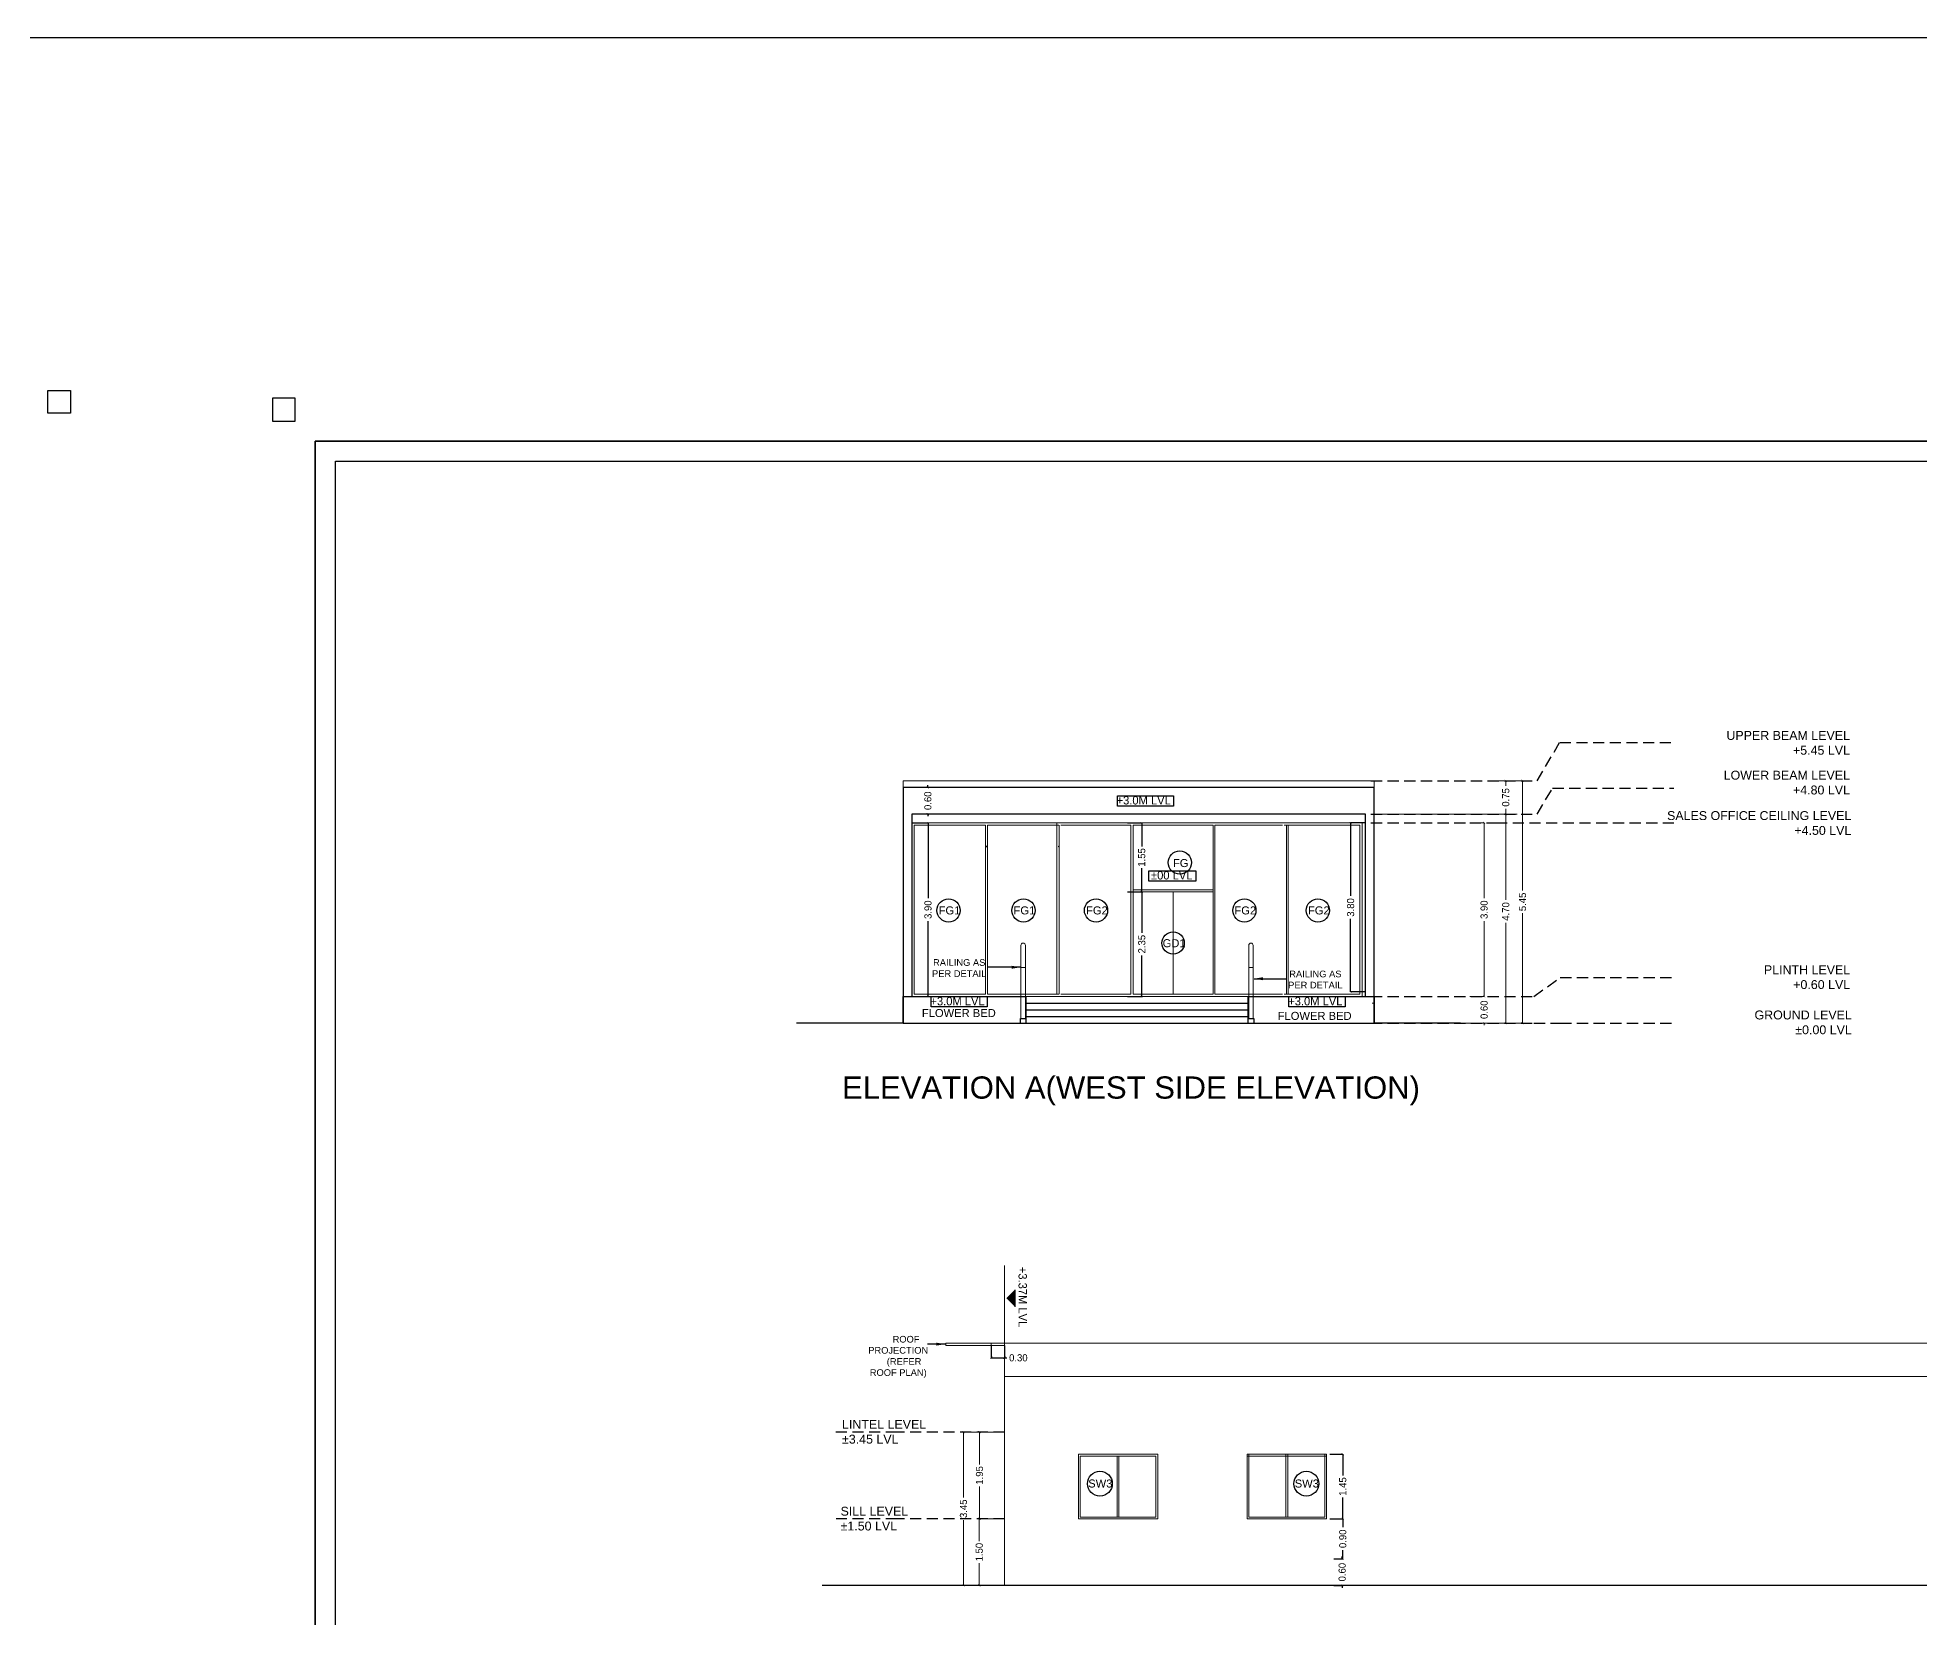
# Model space of a CAD drawing. Header units: metres. Extents: x 494 to 1845, y -666 to 1061.
# Drawn here: x 1658.75 to 1701.08, y 270.92 to 306.45 of the extents above; entities that cross this region are included whole.
import ezdxf

# ---------------------------------------------------------------- set-up
doc = ezdxf.new("R2010")
doc.units = ezdxf.units.M
doc.header["$MEASUREMENT"] = 0
doc.linetypes.add('1', pattern=[0])
doc.linetypes.add('HIDDEN', pattern=[0.375, 0.25, -0.125])
doc.layers.get('Defpoints').update_dxf_attribs({"color": 12})
for name, color, linetype, lineweight in [('ARCHITECTURAL COMMENTS', 2, 'Continuous', 30), ('DIMENSION', 8, 'Continuous', 5), ('VDA-ELEV LINES', 8, 'Continuous', 9), ('VDA-RAILING', 25, 'Continuous', 5), ('VDA-WALL', 250, 'Continuous', 25)]:
    doc.layers.add(name, color=color, linetype=linetype, lineweight=lineweight)
for name, color, linetype in [('COMMENT ML', 1, 'Continuous'), ('SHEET', 7, 'Continuous'), ('VDA DIMENSION', 8, 'Continuous'), ('VDA-DRIVEWAY', 250, '1'), ('VDA-TEXT', 250, '1')]:
    doc.layers.add(name, color=color, linetype=linetype)
doc.styles.add('PDF Century Gothic Bold', font='GOTHICB.TTF')
doc.styles.add('RS', font='GOTHIC.TTF')
doc.styles.get("Standard").update_dxf_attribs({"font": 'arial.ttf'})
doc.dimstyles.new('SMALL', dxfattribs={"dimtxt": 0.16, "dimasz": 0.05, "dimexe": 0, "dimexo": 0, "dimgap": 0.05, "dimtad": 0, "dimdec": 1, "dimzin": 0, "dimdsep": 46, "dimtxsty": 'RS', "dimblk": 'ARCHTICK', "dimcen": 2.5, "dimclrd": 256, "dimclre": 256, "dimclrt": 5, "dimadec": 0, "dimazin": 0, "dimtfac": 1, "dimtofl": 0, "dimtmove": 0, "dimatfit": 3, "dimldrblk": 'ARCHTICK', "dimfxl": 0, "dimtolj": 1, "dimtzin": 0, "dimarcsym": 0})
doc.dimstyles.new('SMALL-1', dxfattribs={"dimtxt": 0.16, "dimasz": 0.035, "dimexe": 0, "dimexo": 0.1, "dimgap": 0.05, "dimtad": 1, "dimzin": 0, "dimdsep": 46, "dimtxsty": 'RS', "dimblk": 'DOT', "dimcen": 2.5, "dimclrd": 256, "dimclre": 256, "dimclrt": 5, "dimadec": 0, "dimazin": 0, "dimtfac": 1, "dimtdec": 3, "dimtofl": 0, "dimtmove": 0, "dimatfit": 3, "dimfxl": 0, "dimtolj": 1, "dimtzin": 0, "dimarcsym": 0})

# ---------------------------------------------------------------- blocks, each defined once
blk = doc.blocks.new('DAFASDFDFA')
at = {"color": 255}
for points in [[(-103.699, 58.9), (-103.133, 58.9), (-103.133, 59.466), (-103.699, 59.466)], [(3.316, 58.9), (2.75, 58.9), (2.75, 59.466), (3.316, 59.466)]]:
    blk.add_lwpolyline(points, close=True, dxfattribs=at)
at = {"layer": 'SHEET'}
for points in [[(2.25, 58.4), (2.25, 0), (-102.633, 0), (-102.633, 58.4)], [(1.75, 57.9), (1.75, 0.5), (-102.133, 0.5), (-102.133, 57.9)]]:
    blk.add_lwpolyline(points, close=True, dxfattribs=at)
blk = doc.blocks.new('_ArchTick')
at = {"color": 0, "linetype": 'ByBlock', "const_width": 0.15}
blk.add_lwpolyline([(-0.5, -0.5), (0.5, 0.5)], dxfattribs=at)
blk = doc.blocks.new('*D213')
at = {"layer": 'Defpoints', "color": 0}
for p in [(1687.817, 274.591), (1688.106, 274.591), (1687.817, 273.141)]:
    blk.add_point(p, dxfattribs=at)
at = {"layer": 'VDA-ELEV LINES', "lineweight": -2}
for p, q in [((1687.817, 274.591), (1688.106, 274.591)), ((1688.106, 274.591), (1688.106, 274.111)), ((1688.106, 273.141), (1688.106, 273.621)), ((1687.817, 273.141), (1688.106, 273.141))]:
    blk.add_line(p, q, dxfattribs=at)
at = {"layer": 'VDA-ELEV LINES', "lineweight": -2, "xscale": 0.05, "yscale": 0.05, "zscale": 0.05}
for p, rotation in [((1688.106, 274.591), 90), ((1688.106, 273.141), 270)]:
    blk.add_blockref('_ArchTick', p, dxfattribs=dict(at, rotation=rotation))
at = {"layer": 'VDA-ELEV LINES', "color": 5, "insert": (1688.106, 273.866), "char_height": 0.16, "attachment_point": 5, "rotation": 90, "style": 'RS'}
blk.add_mtext('\\A1;1.45', dxfattribs=at)
blk = doc.blocks.new('_Dot')
at = {"color": 0, "linetype": 'ByBlock', "lineweight": -2}
blk.add_line((-0.5, 0), (-1, 0), dxfattribs=at)
at = {"color": 0, "linetype": 'ByBlock', "const_width": 0.5}
blk.add_lwpolyline([(-0.25, 0, 1), (0.25, 0, 1)], format="xyb", close=True, dxfattribs=at)
blk = doc.blocks.new('*D214')
at = {"layer": 'Defpoints', "color": 0}
for p in [(1680.2, 277.041), (1680.5, 277.041), (1680.5, 276.761)]:
    blk.add_point(p, dxfattribs=at)
at = {"layer": 'VDA DIMENSION', "lineweight": -2}
for p, q in [((1680.2, 277.041), (1680.2, 276.761)), ((1680.5, 277.041), (1680.5, 276.761)), ((1680.2, 276.761), (1680.5, 276.761)), ((1680.5, 276.761), (1680.55, 276.761))]:
    blk.add_line(p, q, dxfattribs=at)
at = {"layer": 'VDA DIMENSION', "lineweight": -2, "xscale": 0.05, "yscale": 0.05, "zscale": 0.05, "rotation": 180}
blk.add_blockref('_ArchTick', (1680.2, 276.761), dxfattribs=at)
at = {"layer": 'VDA DIMENSION', "lineweight": -2, "xscale": 0.05, "yscale": 0.05, "zscale": 0.05}
blk.add_blockref('_ArchTick', (1680.5, 276.761), dxfattribs=at)
at = {"layer": 'VDA DIMENSION', "color": 5, "insert": (1680.808, 276.761), "char_height": 0.16, "attachment_point": 5, "style": 'RS'}
blk.add_mtext('\\A1;0.30', dxfattribs=at)
blk = doc.blocks.new('*D195')
at = {"layer": 'Defpoints', "color": 0, "lineweight": 18, "transparency": 16777216}
for p in [(1435.146, 443.394), (1434.575, 441.894), (1435.146, 441.894, 0)]:
    blk.add_point(p, dxfattribs=at)
at = {"layer": 'DIMENSION', "lineweight": -2, "transparency": 16777216}
for p, q in [((1435.146, 443.394), (1434.575, 443.394)), ((1434.575, 443.394), (1434.575, 442.89)), ((1434.575, 441.894), (1434.575, 442.397)), ((1435.146, 441.894), (1434.575, 441.894))]:
    blk.add_line(p, q, dxfattribs=at)
at = {"layer": 'DIMENSION', "lineweight": -2, "transparency": 16777216, "xscale": 0.05, "yscale": 0.05, "zscale": 0.05}
for p, rotation in [((1434.575, 443.394), 90), ((1434.575, 441.894), 270)]:
    blk.add_blockref('_ArchTick', p, dxfattribs=dict(at, rotation=rotation))
at = {"layer": 'DIMENSION', "color": 5, "transparency": 16777216, "insert": (1434.575, 442.644), "char_height": 0.16, "attachment_point": 5, "rotation": 90, "style": 'RS'}
blk.add_mtext('\\A1;1.50', dxfattribs=at)
blk = doc.blocks.new('*D196')
at = {"layer": 'Defpoints', "color": 0, "lineweight": 18, "transparency": 16777216}
for p in [(1434.581, 445.344), (1435.146, 445.344), (1435.146, 443.394)]:
    blk.add_point(p, dxfattribs=at)
at = {"layer": 'DIMENSION', "lineweight": -2, "transparency": 16777216}
for p, q in [((1435.146, 445.344), (1434.581, 445.344)), ((1434.581, 445.344), (1434.581, 444.614)), ((1434.581, 443.394), (1434.581, 444.123)), ((1435.146, 443.394), (1434.581, 443.394))]:
    blk.add_line(p, q, dxfattribs=at)
at = {"layer": 'DIMENSION', "lineweight": -2, "transparency": 16777216, "xscale": 0.05, "yscale": 0.05, "zscale": 0.05}
for p, rotation in [((1434.581, 445.344), 90), ((1434.581, 443.394), 270)]:
    blk.add_blockref('_ArchTick', p, dxfattribs=dict(at, rotation=rotation))
at = {"layer": 'DIMENSION', "color": 5, "transparency": 16777216, "insert": (1434.581, 444.369), "char_height": 0.16, "attachment_point": 5, "rotation": 90, "style": 'RS'}
blk.add_mtext('\\A1;1.95', dxfattribs=at)
blk = doc.blocks.new('*D197')
at = {"layer": 'Defpoints', "color": 0, "lineweight": 18, "transparency": 16777216}
for p in [(1434.22, 445.344), (1435.146, 445.344), (1435.146, 441.894, 0)]:
    blk.add_point(p, dxfattribs=at)
at = {"layer": 'DIMENSION', "lineweight": -2, "transparency": 16777216}
for p, q in [((1435.146, 445.344), (1434.22, 445.344)), ((1434.22, 445.344), (1434.22, 443.876)), ((1434.22, 441.894), (1434.22, 443.362)), ((1435.146, 441.894), (1434.22, 441.894))]:
    blk.add_line(p, q, dxfattribs=at)
at = {"layer": 'DIMENSION', "lineweight": -2, "transparency": 16777216, "xscale": 0.05, "yscale": 0.05, "zscale": 0.05}
for p, rotation in [((1434.22, 445.344), 90), ((1434.22, 441.894), 270)]:
    blk.add_blockref('_ArchTick', p, dxfattribs=dict(at, rotation=rotation))
at = {"layer": 'DIMENSION', "color": 5, "transparency": 16777216, "insert": (1434.22, 443.619), "char_height": 0.16, "attachment_point": 5, "rotation": 90, "style": 'RS'}
blk.add_mtext('\\A1;3.45', dxfattribs=at)
blk = doc.blocks.new('*D215')
at = {"layer": 'Defpoints', "color": 0}
for p in [(1687.906, 273.141), (1688.106, 273.141), (1687.906, 272.241)]:
    blk.add_point(p, dxfattribs=at)
at = {"layer": 'VDA-ELEV LINES', "lineweight": -2}
for p, q in [((1687.906, 273.141), (1688.106, 273.141)), ((1688.106, 273.141), (1688.106, 272.95)), ((1687.906, 272.241), (1688.106, 272.241)), ((1688.106, 272.241), (1688.106, 272.432))]:
    blk.add_line(p, q, dxfattribs=at)
at = {"layer": 'VDA-ELEV LINES', "lineweight": -2, "xscale": 0.05, "yscale": 0.05, "zscale": 0.05}
for p, rotation in [((1688.106, 273.141), 90), ((1688.106, 272.241), 270)]:
    blk.add_blockref('_ArchTick', p, dxfattribs=dict(at, rotation=rotation))
at = {"layer": 'VDA-ELEV LINES', "color": 5, "insert": (1688.106, 272.691), "char_height": 0.16, "attachment_point": 5, "rotation": 90, "style": 'RS'}
blk.add_mtext('\\A1;0.90', dxfattribs=at)
blk = doc.blocks.new('*D216')
at = {"layer": 'Defpoints', "color": 0}
for p in [(1687.906, 272.241), (1687.906, 271.641), (1688.092, 271.641)]:
    blk.add_point(p, dxfattribs=at)
at = {"layer": 'VDA-ELEV LINES', "lineweight": -2}
for p, q in [((1687.906, 272.241), (1688.092, 272.241)), ((1688.092, 272.241), (1688.092, 272.291)), ((1687.906, 271.641), (1688.092, 271.641)), ((1688.092, 271.641), (1688.092, 271.591))]:
    blk.add_line(p, q, dxfattribs=at)
at = {"layer": 'VDA-ELEV LINES', "lineweight": -2, "xscale": 0.05, "yscale": 0.05, "zscale": 0.05}
for p, rotation in [((1688.092, 272.241), 270), ((1688.092, 271.641), 90)]:
    blk.add_blockref('_ArchTick', p, dxfattribs=dict(at, rotation=rotation))
at = {"layer": 'VDA-ELEV LINES', "color": 5, "insert": (1688.092, 271.941), "char_height": 0.16, "attachment_point": 5, "rotation": 90, "style": 'RS'}
blk.add_mtext('\\A1;0.60', dxfattribs=at)
blk = doc.blocks.new('SW3 T')
at = {"layer": 'VDA-TEXT', "color": 253}
blk.add_circle((1480.238, 211.218), 0.28, dxfattribs=at)
at = {"layer": 'VDA-TEXT', "color": 253, "insert": (1479.976, 211.129), "char_height": 0.18, "width": 2.16223, "attachment_point": 7, "style": 'PDF Century Gothic Bold'}
blk.add_mtext('{\\fArial|b0|i0|c0|p34;SW3}', dxfattribs=at)
blk = doc.blocks.new('zw$BC4F')
h = blk.add_hatch(color=251)
h.dxf.hatch_style = 1
h.paths.add_polyline_path([(0.383, 0.383), (0, 0), (0.765, 0)])
blk.add_line((0.765, 0), (0, 0))
blk = doc.blocks.new('*D405')
at = {"layer": 'Defpoints', "color": 0}
for p in [(1678.415, 288.79), (1678.776, 288.79), (1678.415, 284.89)]:
    blk.add_point(p, dxfattribs=at)
at = {"layer": 'VDA DIMENSION', "lineweight": -2}
for p, q in [((1678.415, 288.79), (1678.776, 288.79)), ((1678.776, 288.79), (1678.776, 287.098)), ((1678.776, 284.89), (1678.776, 286.581)), ((1678.415, 284.89), (1678.776, 284.89))]:
    blk.add_line(p, q, dxfattribs=at)
at = {"layer": 'VDA DIMENSION', "lineweight": -2, "xscale": 0.05, "yscale": 0.05, "zscale": 0.05}
for p, rotation in [((1678.776, 288.79), 90), ((1678.776, 284.89), 270)]:
    blk.add_blockref('_ArchTick', p, dxfattribs=dict(at, rotation=rotation))
at = {"layer": 'VDA DIMENSION', "color": 5, "insert": (1678.776, 286.84), "char_height": 0.16, "attachment_point": 5, "rotation": 90, "style": 'RS'}
blk.add_mtext('\\A1;3.90', dxfattribs=at)
blk = doc.blocks.new('*D406')
at = {"layer": 'Defpoints', "color": 0}
for p in [(1683.265, 287.24), (1683.265, 284.89), (1683.585, 284.89)]:
    blk.add_point(p, dxfattribs=at)
at = {"layer": 'VDA DIMENSION', "lineweight": -2}
for p, q in [((1683.265, 287.24), (1683.585, 287.24)), ((1683.585, 287.24), (1683.585, 286.323)), ((1683.585, 284.89), (1683.585, 285.807)), ((1683.265, 284.89), (1683.585, 284.89))]:
    blk.add_line(p, q, dxfattribs=at)
at = {"layer": 'VDA DIMENSION', "lineweight": -2, "xscale": 0.05, "yscale": 0.05, "zscale": 0.05}
for p, rotation in [((1683.585, 287.24), 90), ((1683.585, 284.89), 270)]:
    blk.add_blockref('_ArchTick', p, dxfattribs=dict(at, rotation=rotation))
at = {"layer": 'VDA DIMENSION', "color": 5, "insert": (1683.585, 286.065), "char_height": 0.16, "attachment_point": 5, "rotation": 90, "style": 'RS'}
blk.add_mtext('\\A1;2.35', dxfattribs=at)
blk = doc.blocks.new('*D407')
at = {"layer": 'Defpoints', "color": 0}
for p in [(1683.265, 288.79), (1683.583, 288.79), (1683.265, 287.24)]:
    blk.add_point(p, dxfattribs=at)
at = {"layer": 'VDA DIMENSION', "lineweight": -2}
for p, q in [((1683.265, 288.79), (1683.583, 288.79)), ((1683.583, 288.79), (1683.583, 288.26)), ((1683.583, 287.24), (1683.583, 287.77)), ((1683.265, 287.24), (1683.583, 287.24))]:
    blk.add_line(p, q, dxfattribs=at)
at = {"layer": 'VDA DIMENSION', "lineweight": -2, "xscale": 0.05, "yscale": 0.05, "zscale": 0.05}
for p, rotation in [((1683.583, 288.79), 90), ((1683.583, 287.24), 270)]:
    blk.add_blockref('_ArchTick', p, dxfattribs=dict(at, rotation=rotation))
at = {"layer": 'VDA DIMENSION', "color": 5, "insert": (1683.583, 288.015), "char_height": 0.16, "attachment_point": 5, "rotation": 90, "style": 'RS'}
blk.add_mtext('\\A1;1.55', dxfattribs=at)
blk = doc.blocks.new('*D408')
at = {"layer": 'Defpoints', "color": 0}
for p in [(1688.283, 288.79), (1688.615, 288.79), (1688.615, 284.99)]:
    blk.add_point(p, dxfattribs=at)
at = {"layer": 'VDA DIMENSION', "lineweight": -2}
for p, q in [((1688.615, 288.79), (1688.283, 288.79)), ((1688.283, 288.79), (1688.283, 287.148)), ((1688.283, 284.99), (1688.283, 286.631)), ((1688.615, 284.99), (1688.283, 284.99))]:
    blk.add_line(p, q, dxfattribs=at)
at = {"layer": 'VDA DIMENSION', "lineweight": -2, "xscale": 0.05, "yscale": 0.05, "zscale": 0.05}
for p, rotation in [((1688.283, 288.79), 90), ((1688.283, 284.99), 270)]:
    blk.add_blockref('_ArchTick', p, dxfattribs=dict(at, rotation=rotation))
at = {"layer": 'VDA DIMENSION', "color": 5, "insert": (1688.283, 286.89), "char_height": 0.16, "attachment_point": 5, "rotation": 90, "style": 'RS'}
blk.add_mtext('\\A1;3.80', dxfattribs=at)
blk = doc.blocks.new('*D409')
at = {"layer": 'Defpoints', "color": 0}
for p in [(1678.773, 289.59), (1678.773, 289.59), (1678.772, 288.99)]:
    blk.add_point(p, dxfattribs=at)
at = {"layer": 'VDA DIMENSION', "lineweight": -2}
for p, q in [((1678.773, 289.59), (1678.773, 289.64)), ((1678.773, 289.59), (1678.773, 289.59)), ((1678.772, 288.99), (1678.773, 288.99)), ((1678.773, 288.99), (1678.773, 288.94))]:
    blk.add_line(p, q, dxfattribs=at)
at = {"layer": 'VDA DIMENSION', "lineweight": -2, "xscale": 0.05, "yscale": 0.05, "zscale": 0.05}
for p, rotation in [((1678.773, 289.59), 270), ((1678.773, 288.99), 90)]:
    blk.add_blockref('_ArchTick', p, dxfattribs=dict(at, rotation=rotation))
at = {"layer": 'VDA DIMENSION', "color": 5, "insert": (1678.773, 289.29), "char_height": 0.16, "attachment_point": 5, "rotation": 90, "style": 'RS'}
blk.add_mtext('\\A1;0.60', dxfattribs=at)
blk = doc.blocks.new('SXS')
at = {"layer": 'VDA-TEXT', "color": 253}
blk.add_circle((1458.32, 433.036), 0.261, dxfattribs=at)
at = {"layer": 'VDA-TEXT', "color": 253, "insert": (1458.096, 432.943), "char_height": 0.18, "width": 2.16223, "attachment_point": 7, "style": 'PDF Century Gothic Bold'}
blk.add_mtext('{\\fArial|b0|i0|c0|p34;FG1}', dxfattribs=at)
blk = doc.blocks.new('SAQD')
at = {"layer": 'VDA-TEXT', "color": 253}
blk.add_circle((1461.325, 432.286), 0.251, dxfattribs=at)
at = {"layer": 'VDA-TEXT', "color": 253, "insert": (1461.088, 432.189), "char_height": 0.18, "width": 2.16223, "attachment_point": 7, "style": 'PDF Century Gothic Bold'}
blk.add_mtext('{\\fArial|b0|i0|c0|p34;GD1}', dxfattribs=at)
blk = doc.blocks.new('WFF2Q')
at = {"layer": 'VDA-TEXT', "color": 253}
blk.add_circle((1463.182, 433.036), 0.261, dxfattribs=at)
at = {"layer": 'VDA-TEXT', "color": 253, "insert": (1462.958, 432.943), "char_height": 0.18, "width": 2.16223, "attachment_point": 7, "style": 'PDF Century Gothic Bold'}
blk.add_mtext('{\\fArial|b0|i0|c0|p34;FG2}', dxfattribs=at)
blk = doc.blocks.new('DWDW')
at = {"layer": 'VDA-TEXT', "color": 253}
blk.add_circle((1461.638, 434.111), 0.261, dxfattribs=at)
at = {"layer": 'VDA-TEXT', "color": 253, "insert": (1461.484, 434.008), "char_height": 0.18, "width": 2.16223, "attachment_point": 7, "style": 'PDF Century Gothic Bold'}
blk.add_mtext('{\\fArial|b0|i0|c0|p34;FG}', dxfattribs=at)
blk = doc.blocks.new('*D359')
at = {"layer": 'Defpoints', "color": 0, "transparency": 16777216}
for p in [(1468.28, 435.002), (1468.601, 435.002), (1468.28, 431.102)]:
    blk.add_point(p, dxfattribs=at)
at = {"layer": 'DIMENSION', "lineweight": -2, "transparency": 16777216}
for p, q in [((1468.28, 435.002), (1468.601, 435.002)), ((1468.601, 435.002), (1468.601, 433.31)), ((1468.601, 431.102), (1468.601, 432.793)), ((1468.28, 431.102), (1468.601, 431.102))]:
    blk.add_line(p, q, dxfattribs=at)
at = {"layer": 'DIMENSION', "lineweight": -2, "transparency": 16777216, "xscale": 0.05, "yscale": 0.05, "zscale": 0.05}
for p, rotation in [((1468.601, 435.002), 90), ((1468.601, 431.102), 270)]:
    blk.add_blockref('_ArchTick', p, dxfattribs=dict(at, rotation=rotation))
at = {"layer": 'DIMENSION', "color": 5, "transparency": 16777216, "insert": (1468.601, 433.052), "char_height": 0.16, "attachment_point": 5, "rotation": 90, "style": 'RS'}
blk.add_mtext('\\A1;3.90', dxfattribs=at)
blk = doc.blocks.new('*D360')
at = {"layer": 'Defpoints', "color": 0, "transparency": 16777216}
for p in [(1468.551, 431.102), (1468.601, 431.102), (1468.551, 430.502)]:
    blk.add_point(p, dxfattribs=at)
at = {"layer": 'DIMENSION', "lineweight": -2, "transparency": 16777216}
for p, q in [((1468.551, 431.102), (1468.601, 431.102)), ((1468.601, 431.102), (1468.601, 431.152)), ((1468.551, 430.502), (1468.601, 430.502)), ((1468.601, 430.502), (1468.601, 430.452))]:
    blk.add_line(p, q, dxfattribs=at)
at = {"layer": 'DIMENSION', "lineweight": -2, "transparency": 16777216, "xscale": 0.05, "yscale": 0.05, "zscale": 0.05}
for p, rotation in [((1468.601, 431.102), 270), ((1468.601, 430.502), 90)]:
    blk.add_blockref('_ArchTick', p, dxfattribs=dict(at, rotation=rotation))
at = {"layer": 'DIMENSION', "color": 5, "transparency": 16777216, "insert": (1468.601, 430.802), "char_height": 0.16, "attachment_point": 5, "rotation": 90, "style": 'RS'}
blk.add_mtext('\\A1;0.60', dxfattribs=at)
blk = doc.blocks.new('*D361')
at = {"layer": 'Defpoints', "color": 0, "transparency": 16777216}
for p in [(1468.883, 435.952), (1469.465, 435.952), (1468.883, 430.502)]:
    blk.add_point(p, dxfattribs=at)
at = {"layer": 'DIMENSION', "lineweight": -2, "transparency": 16777216}
for p, q in [((1468.883, 435.952), (1469.465, 435.952)), ((1469.465, 435.952), (1469.465, 433.484)), ((1469.465, 430.502), (1469.465, 432.97)), ((1468.883, 430.502), (1469.465, 430.502))]:
    blk.add_line(p, q, dxfattribs=at)
at = {"layer": 'DIMENSION', "lineweight": -2, "transparency": 16777216, "xscale": 0.05, "yscale": 0.05, "zscale": 0.05}
for p, rotation in [((1469.465, 435.952), 90), ((1469.465, 430.502), 270)]:
    blk.add_blockref('_ArchTick', p, dxfattribs=dict(at, rotation=rotation))
at = {"layer": 'DIMENSION', "color": 5, "transparency": 16777216, "insert": (1469.465, 433.227), "char_height": 0.16, "attachment_point": 5, "rotation": 90, "style": 'RS'}
blk.add_mtext('\\A1;5.45', dxfattribs=at)
blk = doc.blocks.new('*D362')
at = {"layer": 'Defpoints', "color": 0, "transparency": 16777216}
for p in [(1466.056, 435.202), (1466.056, 430.502), (1469.088, 430.502)]:
    blk.add_point(p, dxfattribs=at)
at = {"layer": 'DIMENSION', "lineweight": -2, "transparency": 16777216}
for p, q in [((1466.056, 435.202), (1469.088, 435.202)), ((1469.088, 435.202), (1469.088, 433.272)), ((1469.088, 430.502), (1469.088, 432.753)), ((1466.056, 430.502), (1469.088, 430.502))]:
    blk.add_line(p, q, dxfattribs=at)
at = {"layer": 'DIMENSION', "lineweight": -2, "transparency": 16777216, "xscale": 0.05, "yscale": 0.05, "zscale": 0.05}
for p, rotation in [((1469.088, 435.202), 90), ((1469.088, 430.502), 270)]:
    blk.add_blockref('_ArchTick', p, dxfattribs=dict(at, rotation=rotation))
at = {"layer": 'DIMENSION', "color": 5, "transparency": 16777216, "insert": (1469.088, 433.012), "char_height": 0.16, "attachment_point": 5, "rotation": 90, "style": 'RS'}
blk.add_mtext('\\A1;4.70', dxfattribs=at)
blk = doc.blocks.new('*D363')
at = {"layer": 'Defpoints', "color": 0, "transparency": 16777216}
for p in [(1469.088, 435.952), (1469.342, 435.952), (1469.342, 435.202)]:
    blk.add_point(p, dxfattribs=at)
at = {"layer": 'DIMENSION', "lineweight": -2, "transparency": 16777216}
for p, q in [((1469.342, 435.952), (1469.088, 435.952)), ((1469.088, 435.952), (1469.088, 435.835)), ((1469.088, 435.202), (1469.088, 435.319)), ((1469.342, 435.202), (1469.088, 435.202))]:
    blk.add_line(p, q, dxfattribs=at)
at = {"layer": 'DIMENSION', "lineweight": -2, "transparency": 16777216, "xscale": 0.05, "yscale": 0.05, "zscale": 0.05}
for p, rotation in [((1469.088, 435.952), 90), ((1469.088, 435.202), 270)]:
    blk.add_blockref('_ArchTick', p, dxfattribs=dict(at, rotation=rotation))
at = {"layer": 'DIMENSION', "color": 5, "transparency": 16777216, "insert": (1469.088, 435.577), "char_height": 0.16, "attachment_point": 5, "rotation": 90, "style": 'RS'}
blk.add_mtext('\\A1;0.75', dxfattribs=at)
blk = doc.blocks.new('FF3')
at = {"color": 254, "linetype": 'HIDDEN'}
for points in [[(1435.146, 445.344), (1432.723, 445.344), (1431.349, 445.344)], [(1435.146, 443.394), (1432.723, 443.394), (1431.355, 443.394)]]:
    blk.add_lwpolyline(points, dxfattribs=at)
at = {"layer": 'VDA-TEXT', "char_height": 0.2, "width": 6.39645, "attachment_point": 7, "style": 'PDF Century Gothic Bold'}
for s, insert in [('{\\fArial|b0|i0|c0|p34;LINTEL LEVEL}\\P{\\fArial|b0|i0|c0|p34;±3.45 LVL}', (1431.487, 445.082)), ('{\\fArial|b0|i0|c0|p34;SILL LEVEL}\\P{\\fArial|b0|i0|c0|p34;±1.50 LVL}', (1431.455, 443.128))]:
    blk.add_mtext(s, dxfattribs=dict(at, insert=insert))
at = {"layer": 'DIMENSION'}
for base, p1, p2, picture, middle in [((1434.22, 445.344), (1435.146, 441.894, 0), (1435.146, 445.344), '*D197', (1434.22, 443.619)), ((1434.581, 445.344), (1435.146, 443.394), (1435.146, 445.344), '*D196', (1434.581, 444.369)), ((1434.575, 441.894), (1435.146, 443.394), (1435.146, 441.894, 0), '*D195', (1434.575, 442.644))]:
    dim = blk.add_linear_dim(base=base, p1=p1, p2=p2, angle=90, dimstyle='SMALL', override={"dimdec": 2, "dimfxl": 50}, dxfattribs=at)
    dim.commit()
    dim.dimension.update_dxf_attribs({"geometry": picture, "text_midpoint": middle, "dimtype": 128})
blk = doc.blocks.new('FF')
at = {"color": 254, "linetype": 'HIDDEN', "elevation": 0}
for points in [[(1466.056, 435.952), (1469.793, 435.952), (1470.301, 436.815), (1472.926, 436.815)], [(1466.056, 435.002), (1468.28, 435.002), (1468.873, 435.002), (1472.869, 435.002)], [(1466.056, 431.102), (1469.721, 431.102), (1470.314, 431.525), (1472.869, 431.525)], [(1466.056, 430.502), (1469.721, 430.502), (1470.314, 430.502), (1472.869, 430.502)]]:
    blk.add_lwpolyline(points, dxfattribs=at)
at = {"color": 254, "linetype": 'HIDDEN'}
blk.add_lwpolyline([(1466.056, 435.202), (1469.793, 435.202), (1470.143, 435.788), (1472.869, 435.787)], dxfattribs=at)
at = {"layer": 'VDA-TEXT', "char_height": 0.2, "width": 6.39645, "attachment_point": 9, "style": 'PDF Century Gothic Bold'}
for s, insert in [('{\\fArial|b0|i0|c0|p34;UPPER BEAM LEVEL}\\P{\\fArial|b0|i0|c0|p34;+5.45 LVL}', (1476.831, 436.535, 0)), ('{\\fArial|b0|i0|c0|p34;LOWER BEAM LEVEL}\\P{\\fArial|b0|i0|c0|p34;+4.80 LVL}', (1476.831, 435.641, 0)), ('{\\fArial|b0|i0|c0|p34;SALES OFFICE CEILING LEVEL}\\P{\\fArial|b0|i0|c0|p34;+4.50 LVL}', (1476.862, 434.732, 0)), ('{\\fArial|b0|i0|c0|p34;PLINTH LEVEL}\\P{\\fArial|b0|i0|c0|p34;+0.60 LVL}', (1476.836, 431.265, 0)), ('{\\fArial|b0|i0|c0|p34;GROUND LEVEL}\\P{\\fArial|b0|i0|c0|p34;±0.00 LVL}', (1476.873, 430.248, 0))]:
    blk.add_mtext(s, dxfattribs=dict(at, insert=insert))
at = {"layer": 'DIMENSION'}
for base, p1, p2, picture, middle in [((1469.465, 435.952, 0), (1468.883, 430.502, 0), (1468.883, 435.952, 0), '*D361', (1469.465, 433.227, 0)), ((1469.088, 430.502), (1466.056, 435.202), (1466.056, 430.502, 0), '*D362', (1469.088, 433.012))]:
    dim = blk.add_linear_dim(base=base, p1=p1, p2=p2, angle=90, dimstyle='SMALL', override={"dimdec": 2, "dimfxl": 50}, dxfattribs=at)
    dim.commit()
    dim.dimension.update_dxf_attribs({"geometry": picture, "text_midpoint": middle, "dimtype": 160})
for p1, p2, distance, picture, middle in [((1469.342, 435.202), (1469.342, 435.952), 0.254, '*D363', (1469.088, 435.577)), ((1468.28, 431.102, 0), (1468.28, 435.002, 0), -0.321, '*D359', (1468.601, 433.052, 0)), ((1468.551, 430.502, 0), (1468.551, 431.102, 0), -0.049, '*D360', (1468.601, 430.802, 0))]:
    dim = blk.add_aligned_dim(p1=p1, p2=p2, distance=distance, dimstyle='SMALL', override={"dimdec": 2, "dimblk": 'ArchTick', "dimfxl": 50}, dxfattribs=at)
    dim.commit()
    dim.dimension.update_dxf_attribs({"geometry": picture, "text_midpoint": middle})

msp = doc.modelspace()

# ---------------------------------------------------------------- linework, layer by layer
for points in [[(1683.035, 289.402), (1684.2982, 289.402), (1684.2982, 289.1708), (1683.035, 289.1708)], [(1683.7419, 287.7152), (1684.8011, 287.7152), (1684.8011, 287.484), (1683.7419, 287.484)], [(1678.8468, 284.8841), (1680.1101, 284.8841), (1680.1101, 284.6529), (1678.8468, 284.6529)], [(1686.8962, 284.8841), (1688.1594, 284.8841), (1688.1594, 284.6529), (1686.8962, 284.6529)]]:
    msp.add_lwpolyline(points, close=True)
at = {"layer": 'ARCHITECTURAL COMMENTS'}
msp.add_lwpolyline([(1458.8635, 306.4524), (1770.5289, 306.4524), (1770.5289, 239.756), (1458.8635, 239.756)], close=True, dxfattribs=at)
at = {"layer": 'COMMENT ML', "color": 2, "lineweight": 30}
for p in [(1680.0902, 288.2598), (1681.7152, 288.2598)]:
    msp.add_point(p, dxfattribs=at)
at = {"layer": 'VDA-DRIVEWAY', "color": 250, "lineweight": 30, "true_color": 0x2c2e2f}
for p, q in [((1678.2152, 284.2898), (1675.8157, 284.2898, 0)), ((1690.7561, 284.2898), (1688.8152, 284.2898, 0)), ((1743.8398, 271.6411), (1676.3961, 271.6411))]:
    msp.add_line(p, q, dxfattribs=at)
at = {"layer": 'VDA-ELEV LINES', "color": 253, "lineweight": 18}
for p, q in [((1678.4152, 288.7898), (1688.5402, 288.7898, 0.0001)), ((1678.4152, 288.7898), (1678.4152, 284.8898, 0.0001)), ((1678.4652, 288.7398), (1680.0702, 288.7398, 0)), ((1678.4652, 288.7398), (1678.4652, 284.9398, 0.0001)), ((1680.0702, 284.9398), (1680.0702, 288.7398, 0)), ((1680.1102, 288.7398), (1681.7152, 288.7398, 0)), ((1680.1102, 284.9398), (1680.1102, 288.7398, 0)), ((1681.6758, 288.7898), (1681.6758, 284.9398, 0)), ((1681.7258, 288.7398), (1681.7258, 284.9398, 0.0001)), ((1681.7652, 288.7398), (1683.3402, 288.7398, 0)), ((1683.3402, 288.7398), (1683.3402, 284.9398, 0)), ((1683.3902, 288.7398), (1685.1902, 288.7398, 0)), ((1683.3902, 288.7398), (1683.3902, 284.9398, 0)), ((1685.1902, 284.9398), (1685.1902, 288.7398, 0)), ((1685.2302, 288.7398), (1686.7472, 288.7398, 0)), ((1685.2302, 284.9398), (1685.2302, 288.7398, 0)), ((1686.7872, 288.7398), (1688.4902, 288.7398, 0)), ((1686.8402, 284.9398), (1686.8402, 288.7398, 0)), ((1686.8802, 284.9398), (1686.8802, 288.7398, 0)), ((1688.4902, 284.9398), (1688.4902, 288.7398, 0.0001)), ((1688.5402, 284.8898), (1688.5402, 288.7898, 0.0001)), ((1683.3902, 287.2898), (1685.1902, 287.2898, 0)), ((1683.3902, 287.2398), (1685.1902, 287.2398, 0)), ((1684.2902, 287.2398), (1684.2902, 284.9398, 0)), ((1678.4152, 284.8898), (1683.3902, 284.8898, 0)), ((1678.4652, 284.9398), (1680.0702, 284.9398, 0)), ((1680.1102, 284.9398), (1681.7152, 284.9398, 0)), ((1681.7652, 284.9398), (1683.3402, 284.9398, 0)), ((1683.3402, 284.8898), (1688.5402, 284.8898, 0.0001)), ((1683.3902, 284.9398), (1685.1902, 284.9398, 0.0001)), ((1685.2302, 284.9398), (1686.7472, 284.9398, 0.0001)), ((1686.7872, 284.9398), (1688.4902, 284.9398, 0.0001)), ((1679.1746, 277.0411), (1679.1746, 277.0911)), ((1680.1996, 277.0911), (1679.1746, 277.0911)), ((1680.1996, 277.0411), (1679.1746, 277.0411))]:
    msp.add_line(p, q, dxfattribs=at)
at = {"layer": 'VDA-ELEV LINES', "color": 18, "true_color": 0x000000}
for p, q in [((1680.8652, 286.0398), (1680.8652, 285.5398, 0)), ((1680.9652, 286.0398), (1680.9652, 285.5398, 0)), ((1685.9902, 286.0398), (1685.9902, 285.5398, 0)), ((1686.0902, 286.0398), (1686.0902, 285.5398, 0)), ((1680.8652, 285.5417), (1680.9652, 285.5417, 0)), ((1680.8652, 285.5398), (1680.8652, 284.3898, 0)), ((1680.9652, 285.5398), (1680.9652, 284.3898, 0)), ((1685.9902, 285.5417), (1686.0902, 285.5417, 0)), ((1685.9902, 285.5398), (1685.9902, 284.3898, 0)), ((1686.0902, 285.5398), (1686.0902, 284.3898, 0)), ((1680.1996, 277.0911), (1740.7696, 277.0911)), ((1680.1996, 277.0911), (1680.1996, 277.0411)), ((1680.1996, 277.0411), (1680.4996, 277.0411)), ((1680.4996, 276.3411), (1740.7696, 276.3411))]:
    msp.add_line(p, q, dxfattribs=at)
at = {"layer": 'VDA-ELEV LINES', "color": 250, "lineweight": 18}
msp.add_line((1680.9777, 284.8898), (1685.9777, 284.8898, 0), dxfattribs=at)
at = {"layer": 'VDA-ELEV LINES', "color": 254}
msp.add_line((1680.4996, 275.9071), (1680.4996, 278.8406), dxfattribs=at)
at = {"layer": 'VDA-ELEV LINES'}
for p, q in [((1683.0312, 274.5511), (1683.0312, 273.1811)), ((1683.0712, 274.5511), (1683.0712, 273.1811)), ((1685.956, 274.5911), (1687.7415, 274.5911)), ((1685.956, 274.5511), (1687.7415, 274.5511)), ((1686.8287, 274.5911), (1686.8287, 273.1811)), ((1686.8687, 274.5911), (1686.8687, 273.1811))]:
    msp.add_line(p, q, dxfattribs=at)
for points in [[(1678.2152, 289.5898), (1678.2152, 289.7398), (1688.8152, 289.7398), (1688.8152, 289.5898)], [(1687.7415, 274.5911), (1687.7415, 273.1411), (1685.956, 273.1411), (1685.956, 274.5911)], [(1687.7015, 274.5911), (1687.7015, 273.1811), (1685.996, 273.1811), (1685.996, 274.5911)]]:
    msp.add_lwpolyline(points, dxfattribs=at)
at = {"layer": 'VDA-ELEV LINES', "color": 18, "true_color": 0x000000}
msp.add_lwpolyline([(1740.7696, 277.0911), (1740.7696, 271.6411), (1680.4996, 271.6411), (1680.4996, 277.0911)], dxfattribs=at)
at = {"layer": 'VDA-ELEV LINES'}
for points in [[(1683.944, 274.5911), (1683.944, 273.1411), (1682.1585, 273.1411), (1682.1585, 274.5911)], [(1683.904, 274.5511), (1683.904, 273.1811), (1682.1985, 273.1811), (1682.1985, 274.5511)]]:
    msp.add_lwpolyline(points, close=True, dxfattribs=at)
at = {"layer": 'VDA-ELEV LINES', "color": 18, "true_color": 0x000000}
for centre in [(1680.9152, 286.0398, 0), (1686.0402, 286.0398, 0)]:
    msp.add_arc(centre, 0.05, 0, 180, dxfattribs=at)
at = {"layer": 'VDA-RAILING', "lineweight": 18}
msp.add_line((1688.8152, 284.7398), (1688.7652, 284.7398, 0), dxfattribs=at)
at = {"layer": 'VDA-WALL', "lineweight": 30}
for p, q in [((1678.2152, 289.5898), (1678.2152, 284.2898, 0)), ((1688.8152, 289.5898), (1678.2152, 289.5898, 0)), ((1688.8152, 284.2898), (1688.8152, 289.5898, 0)), ((1688.6152, 288.9898), (1678.4152, 288.9898, 0)), ((1678.4152, 288.9898), (1678.4152, 284.8898, 0)), ((1688.6152, 284.8898), (1688.6152, 288.9898, 0)), ((1680.9777, 284.7398), (1685.9777, 284.7398, 0)), ((1680.9777, 284.5898), (1685.9777, 284.5898, 0)), ((1678.2152, 284.2898), (1688.8152, 284.2898, 0)), ((1680.9777, 284.4398), (1685.9777, 284.4398, 0))]:
    msp.add_line(p, q, dxfattribs=at)
at = {"layer": 'VDA-WALL'}
msp.add_lwpolyline([(1664.9913, 244.5134), (1759.9319, 244.5134), (1759.9319, 297.3774), (1664.9913, 297.3774)], close=True, dxfattribs=at)
at = {"layer": 'VDA-WALL', "lineweight": 30}
for points in [[(1678.2152, 284.2898), (1678.2152, 284.8898), (1680.9777, 284.8898), (1680.9777, 284.2898)], [(1685.9777, 284.2898), (1685.9777, 284.8898), (1688.8152, 284.8898), (1688.8152, 284.2898)]]:
    msp.add_lwpolyline(points, dxfattribs=at)
at = {"layer": 'VDA-WALL'}
for points in [[(1680.8527, 284.2898), (1680.8527, 284.3898), (1680.9777, 284.3898), (1680.9777, 284.2898)], [(1685.9777, 284.2898), (1685.9777, 284.3898), (1686.1027, 284.3898), (1686.1027, 284.2898)]]:
    msp.add_lwpolyline(points, dxfattribs=at)

# ---------------------------------------------------------------- block references
at = {"color": 4, "xscale": 0.5, "yscale": 0.5, "zscale": 0.5, "rotation": 89.99999999999999}
msp.add_blockref('zw$BC4F', (1680.7291, 277.9082), dxfattribs=at)
at = {"layer": 'DIMENSION', "color": 5, "lineweight": 30}
for p in [(202.4039, 62.7128), (207.0489, 62.7128)]:
    msp.add_blockref('SW3 T', p, dxfattribs=at)
at = {"layer": 'VDA-TEXT', "linetype": 'HIDDEN', "lineweight": 18}
for name, p in [('FF', (222.6845, -146.2121)), ('DWDW', (222.802, -146.2121)), ('SXS', (220.9185, -146.2121)), ('SXS', (222.6035, -146.2121)), ('WFF2Q', (219.3733, -146.2121)), ('WFF2Q', (222.7109, -146.2121)), ('WFF2Q', (224.3649, -146.2121)), ('SAQD', (222.9651, -146.1958)), ('FF3', (245.3534, -170.2526))]:
    msp.add_blockref(name, p, dxfattribs=at)
at = {"layer": 'VDA-WALL', "xscale": 0.9052046613064094, "yscale": 0.9052046613064094, "zscale": 0.9052046613064094}
for p in [(1656.483, 244.691), (1757.8952, 244.5134)]:
    msp.add_blockref('DAFASDFDFA', p, dxfattribs=at)

# ---------------------------------------------------------------- texts
at = {"layer": 'SHEET', "lineweight": 9, "insert": (1683.3416, 282.7649), "char_height": 0.5, "width": 16.971429, "attachment_point": 5}
msp.add_mtext('\\pt13;ELEVATION A(WEST SIDE ELEVATION)', dxfattribs=at)
at = {"layer": 'VDA-TEXT', "color": 1, "style": 'RS', "oblique": 0, "width": 1}
for s, rotation, p in [('+3.0M LVL', 0, (1683.0177, 289.2062, 0)), ('%%P00 LVL', 0, (1683.7925, 287.5193, 0)), ('+3.0M LVL', 0, (1678.8296, 284.6882, 0)), ('+3.0M LVL', 0, (1686.8789, 284.6882, 0)), ('+3.37M LVL', 270, (1680.812, 278.8077))]:
    msp.add_text(s, height=0.1875, rotation=rotation, dxfattribs=at).set_placement(p)
at = {"layer": 'VDA-TEXT', "char_height": 0.15, "width": 1.400154, "attachment_point": 2}
for s, insert in [('{\\c0;RAILING AS }\\P{\\c0;PER DETAIL}\\P\\pi0.57043; ', (1679.4776, 285.7274)), ('{\\c0;RAILING AS }\\P{\\c0;PER DETAIL}\\P\\pi0.57043; ', (1687.4896, 285.4693)), ('\\pi0.35249;{\\c0;ROOF }\\pi0.35249;{\\c0;PROJECTION}\\P\\pi0.26357;(REFER \\pi0.26357;ROOF PLAN) ', (1678.1056, 277.2548))]:
    msp.add_mtext(s, dxfattribs=dict(at, insert=insert))
at = {"layer": 'VDA-TEXT', "char_height": 0.18, "width": 2.162233, "attachment_point": 7, "style": 'PDF Century Gothic Bold'}
for insert in [(1678.6377, 284.423), (1686.6424, 284.3587)]:
    msp.add_mtext('{\\fArial|b0|i0|c0|p34;FLOWER BED}', dxfattribs=dict(at, insert=insert))

# ---------------------------------------------------------------- dimensions: what is measured, and where the dimension line sits
at = {"layer": 'VDA DIMENSION'}
for base, p1, p2, picture, middle in [((1678.7726, 289.5898, 0), (1678.7716, 288.9898, 0), (1678.7726, 289.5898, 0), '*D409', (1678.7726, 289.2898, 0)), ((1678.7756, 288.7898, 0), (1678.4152, 284.8898, 0), (1678.4152, 288.7898, 0), '*D405', (1678.7756, 286.8398, 0)), ((1683.583, 288.7898, 0), (1683.2652, 287.2398, 0), (1683.2652, 288.7898, 0), '*D407', (1683.583, 288.0148, 0)), ((1688.2826, 288.7898, 0), (1688.6152, 284.9898, 0), (1688.6152, 288.7898, 0), '*D408', (1688.2826, 286.8898, 0)), ((1683.5847, 284.8898, 0), (1683.2652, 287.2398, 0), (1683.2652, 284.8898, 0), '*D406', (1683.5847, 286.0648, 0))]:
    dim = msp.add_linear_dim(base=base, p1=p1, p2=p2, angle=90, dimstyle='SMALL', override={"dimdec": 2, "dimfxl": 50}, dxfattribs=at)
    dim.commit()
    dim.dimension.update_dxf_attribs({"geometry": picture, "text_midpoint": middle})
dim = msp.add_linear_dim(base=(1680.4996, 276.7608), p1=(1680.1996, 277.0411), p2=(1680.4996, 277.0411), dimstyle='SMALL', override={"dimdec": 2, "dimfxl": 50}, dxfattribs=at)
dim.commit()
dim.dimension.update_dxf_attribs({"geometry": '*D214', "text_midpoint": (1680.8085, 276.7608)})
at = {"layer": 'VDA-ELEV LINES'}
for base, p1, p2, picture, middle in [((1688.1062, 274.5911), (1687.8175, 273.1411), (1687.8175, 274.5911), '*D213', (1688.1062, 273.8661)), ((1688.092, 271.6411), (1687.9064, 272.2411), (1687.9064, 271.6411), '*D216', (1688.092, 271.9411))]:
    dim = msp.add_linear_dim(base=base, p1=p1, p2=p2, angle=90, dimstyle='SMALL', override={"dimdec": 2, "dimfxl": 50}, dxfattribs=at)
    dim.commit()
    dim.dimension.update_dxf_attribs({"geometry": picture, "text_midpoint": middle})
dim = msp.add_aligned_dim(p1=(1687.9064, 272.2411), p2=(1687.9064, 273.1411), distance=-0.1998, dimstyle='SMALL', override={"dimdec": 2, "dimblk": 'ArchTick', "dimfxl": 50}, dxfattribs=at)
dim.commit()
dim.dimension.update_dxf_attribs({"geometry": '*D215', "text_midpoint": (1688.1062, 272.6911)})

# ---------------------------------------------------------------- leaders
at = {"layer": 'VDA-TEXT'}
for points in [[(1680.8581, 285.5454, 0), (1680.1194, 285.5454, 0)], [(1686.1091, 285.2873, 0), (1686.8479, 285.2873, 0)], [(1679.1649, 277.0692, 0), (1678.7632, 277.0692, 0)]]:
    msp.add_leader(points, dimstyle='SMALL-1', override={"dimasz": 0.2, "dimtad": 0, "dimclrd": 8, "dimfxl": 0}, dxfattribs=at)

doc.saveas('drawing.dxf')
